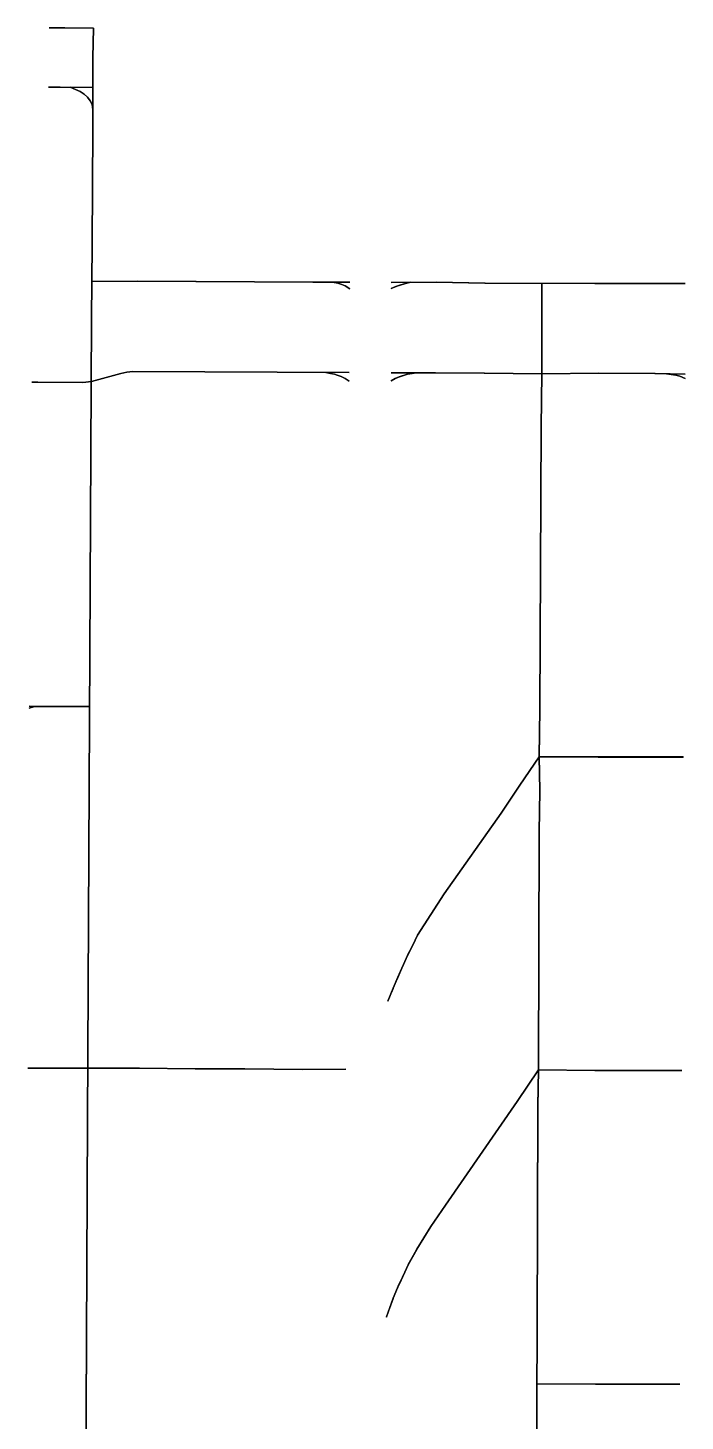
# Model space of a CAD drawing. Extents: x -291248544 to -291003570, y 98625193 to 98746984.
# Drawn here: x -291175759 to -291153281, y 98691525 to 98739133 of the extents above; entities that cross this region are included whole.
import ezdxf

# ---------------------------------------------------------------- set-up
doc = ezdxf.new("R2010")
doc.units = 0

msp = doc.modelspace()

# ---------------------------------------------------------------- linework, layer by layer
at = {"layer": 'mg_to_dxf', "color": 2}
for points in [[(-291175025.44, 98739131.93), (-291175026.44, 98739132.93), (-291175026.44, 98739130.93), (-291175025.44, 98739131.93)], [(-291174500.01, 98739131.93), (-291174499.01, 98739132.93), (-291175026.44, 98739132.93), (-291175025.44, 98739131.93)], [(-291175025.44, 98739131.93), (-291175026.44, 98739130.93), (-291174499.02, 98739130.93), (-291174500.01, 98739131.93)], [(-291174499.01, 98739131.92), (-291174500.01, 98739132.93), (-291174500.02, 98739130.93), (-291174499.01, 98739131.92)], [(-291174499.01, 98739131.92), (-291174500.02, 98739130.93), (-291173515.63, 98739119.49), (-291173516.03, 98739120.49)], [(-291173516.03, 98739120.49), (-291173513.59, 98739121.46), (-291174500.01, 98739132.93), (-291174499.01, 98739131.92)], [(-291174500.01, 98739131.93), (-291174499.02, 98739130.93), (-291174499.01, 98739132.93), (-291174500.01, 98739131.93)], [(-291173515.34, 98739119.77), (-291173516.33, 98739120.21), (-291173539.22, 98738112.91), (-291173538.2, 98738113.9)], [(-291173538.2, 98738113.9), (-291173537.22, 98738112.89), (-291173514.28, 98739122.18), (-291173515.34, 98739119.77)], [(-291173515.34, 98739119.77), (-291173514.28, 98739122.18), (-291173516.33, 98739120.21), (-291173515.34, 98739119.77)], [(-291173516.03, 98739120.49), (-291173515.63, 98739119.49), (-291173513.59, 98739121.46), (-291173516.03, 98739120.49)], [(-291173538.2, 98738113.9), (-291173539.22, 98738112.91), (-291173537.22, 98738112.89), (-291173538.2, 98738113.9)], [(-291173538.21, 98738112.9), (-291173539.21, 98738113.91), (-291173539.21, 98735709.65), (-291173538.21, 98735710.64)], [(-291173538.21, 98738112.9), (-291173537.21, 98738113.89), (-291173539.21, 98738113.91), (-291173538.21, 98738112.9)], [(-291173538.21, 98735710.64), (-291173537.21, 98735709.64), (-291173537.21, 98738113.89), (-291173538.21, 98738112.9)], [(-291175048.33, 98737106.32), (-291175049.33, 98737107.32), (-291175049.33, 98737105.32), (-291175048.33, 98737106.32)], [(-291174660.23, 98737106.32), (-291174659.22, 98737107.32), (-291175049.33, 98737107.32), (-291175048.33, 98737106.32)], [(-291175048.33, 98737106.32), (-291175049.33, 98737105.32), (-291174659.23, 98737105.32), (-291174660.23, 98737106.32)], [(-291174659.23, 98737106.32), (-291174660.22, 98737107.33), (-291174660.23, 98737105.33), (-291174659.23, 98737106.32)], [(-291174660.23, 98737106.32), (-291174659.23, 98737105.32), (-291174659.22, 98737107.32), (-291174660.23, 98737106.32)], [(-291174659.23, 98737106.32), (-291174660.23, 98737105.33), (-291173537.72, 98737093.87), (-291173538.71, 98737094.88)], [(-291173538.71, 98737094.88), (-291173537.7, 98737095.87), (-291174660.22, 98737107.33), (-291174659.23, 98737106.32)], [(-291174315.95, 98737106.12), (-291174316.46, 98737107.44), (-291174317.27, 98737105.61), (-291174315.95, 98737106.12)], [(-291174315.95, 98737106.12), (-291174317.27, 98737105.61), (-291174133.24, 98737025.1), (-291174133.76, 98737026.42)], [(-291174133.76, 98737026.42), (-291174132.45, 98737026.93), (-291174316.46, 98737107.44), (-291174315.95, 98737106.12)], [(-291174132.84, 98737026.02), (-291174133.36, 98737027.33), (-291174134.16, 98737025.49), (-291174132.84, 98737026.02)], [(-291174132.84, 98737026.02), (-291174134.16, 98737025.49), (-291173973.1, 98736956.47), (-291173973.55, 98736957.75)], [(-291174133.76, 98737026.42), (-291174133.24, 98737025.1), (-291174132.45, 98737026.93), (-291174133.76, 98737026.42)], [(-291173973.55, 98736957.75), (-291173972.14, 98736958.24), (-291174133.36, 98737027.33), (-291174132.84, 98737026.02)], [(-291173538.71, 98737094.88), (-291173537.72, 98737093.87), (-291173537.7, 98737095.87), (-291173538.71, 98737094.88)], [(-291173972.67, 98736957.27), (-291173973.02, 98736958.71), (-291173973.98, 98736956.95), (-291173972.67, 98736957.27)], [(-291173972.67, 98736957.27), (-291173973.98, 98736956.95), (-291173835.95, 98736864.93), (-291173836.17, 98736866.28)], [(-291173973.55, 98736957.75), (-291173973.1, 98736956.47), (-291173972.14, 98736958.24), (-291173973.55, 98736957.75)], [(-291173836.17, 98736866.28), (-291173834.72, 98736866.51), (-291173973.02, 98736958.71), (-291173972.67, 98736957.27)], [(-291173835.38, 98736865.66), (-291173835.51, 98736867.12), (-291173836.74, 98736865.54), (-291173835.38, 98736865.66)], [(-291173835.38, 98736865.66), (-291173836.74, 98736865.54), (-291173721.69, 98736761.99), (-291173721.69, 98736763.34)], [(-291173836.17, 98736866.28), (-291173835.95, 98736864.93), (-291173834.72, 98736866.51), (-291173836.17, 98736866.28)], [(-291173721.69, 98736763.34), (-291173720.19, 98736763.34), (-291173835.51, 98736867.12), (-291173835.38, 98736865.66)], [(-291173721.02, 98736762.59), (-291173720.86, 98736764.08), (-291173722.36, 98736762.73), (-291173721.02, 98736762.59)], [(-291173721.02, 98736762.59), (-291173722.36, 98736762.73), (-291173630.31, 98736636.17), (-291173630.06, 98736637.52)], [(-291173721.69, 98736763.34), (-291173721.69, 98736761.99), (-291173720.19, 98736763.34), (-291173721.69, 98736763.34)], [(-291173630.06, 98736637.52), (-291173628.62, 98736637.25), (-291173720.86, 98736764.08), (-291173721.02, 98736762.59)], [(-291173629.52, 98736636.68), (-291173629.15, 98736638.09), (-291173630.85, 98736637.02), (-291173629.52, 98736636.68)], [(-291173629.52, 98736636.68), (-291173630.85, 98736637.02), (-291173561.82, 98736510.47), (-291173561.34, 98736511.68)], [(-291173630.06, 98736637.52), (-291173630.31, 98736636.17), (-291173628.62, 98736637.25), (-291173630.06, 98736637.52)], [(-291173561.34, 98736511.68), (-291173559.89, 98736511.1), (-291173629.15, 98736638.09), (-291173629.52, 98736636.68)], [(-291173561.03, 98736510.73), (-291173560.2, 98736512.05), (-291173562.13, 98736511.42), (-291173561.03, 98736510.73)], [(-291173561.03, 98736510.73), (-291173562.13, 98736511.42), (-291173539.13, 98736338.94), (-291173538.27, 98736340.06)], [(-291173561.34, 98736511.68), (-291173561.82, 98736510.47), (-291173559.89, 98736511.1), (-291173561.34, 98736511.68)], [(-291173538.27, 98736340.06), (-291173537.15, 98736339.21), (-291173560.2, 98736512.05), (-291173561.03, 98736510.73)], [(-291173538.27, 98736340.06), (-291173539.13, 98736338.94), (-291173537.15, 98736339.21), (-291173538.27, 98736340.06)], [(-291173538.21, 98735709.64), (-291173539.21, 98735710.65), (-291173562.1, 98731727.11), (-291173561.09, 98731728.1)], [(-291173561.09, 98731728.1), (-291173560.1, 98731727.09), (-291173537.21, 98735710.64), (-291173538.21, 98735709.64)], [(-291173538.21, 98735709.64), (-291173537.21, 98735710.64), (-291173539.21, 98735710.65), (-291173538.21, 98735709.64)], [(-291173538.21, 98735710.64), (-291173539.21, 98735709.65), (-291173537.21, 98735709.64), (-291173538.21, 98735710.64)], [(-291173561.1, 98731727.1), (-291173562.09, 98731728.11), (-291173584.99, 98729197.96), (-291173583.98, 98729198.96)], [(-291173583.98, 98729198.96), (-291173582.99, 98729197.95), (-291173560.09, 98731728.09), (-291173561.1, 98731727.1)], [(-291173561.09, 98731728.1), (-291173562.1, 98731727.11), (-291173560.1, 98731727.09), (-291173561.09, 98731728.1)], [(-291173561.1, 98731727.1), (-291173560.09, 98731728.09), (-291173562.09, 98731728.11), (-291173561.1, 98731727.1)], [(-291172005.2, 98730480.19), (-291172004.21, 98730481.2), (-291173561.6, 98730469.75), (-291173560.6, 98730468.75)], [(-291173560.6, 98730468.75), (-291173561.6, 98730469.75), (-291173561.59, 98730467.75), (-291173560.6, 98730468.75)], [(-291173560.6, 98730468.75), (-291173561.59, 98730467.75), (-291172004.19, 98730479.2), (-291172005.2, 98730480.19)], [(-291172004.2, 98730480.19), (-291172005.19, 98730481.2), (-291172005.21, 98730479.2), (-291172004.2, 98730480.19)], [(-291172004.2, 98730480.19), (-291172005.21, 98730479.2), (-291166007.5, 98730444.86), (-291166008.5, 98730445.86)], [(-291172005.2, 98730480.19), (-291172004.19, 98730479.2), (-291172004.21, 98730481.2), (-291172005.2, 98730480.19)], [(-291166008.5, 98730445.86), (-291166007.49, 98730446.86), (-291172005.19, 98730481.2), (-291172004.2, 98730480.19)], [(-291166008.5, 98730445.86), (-291166007.5, 98730444.86), (-291166007.49, 98730446.86), (-291166008.5, 98730445.86)], [(-291166007.5, 98730445.86), (-291166008.49, 98730446.86), (-291166008.5, 98730444.86), (-291166007.5, 98730445.86)], [(-291166007.5, 98730445.86), (-291166008.5, 98730444.86), (-291164748.65, 98730444.86), (-291164749.65, 98730445.86)], [(-291164749.65, 98730445.86), (-291164748.65, 98730446.86), (-291166008.49, 98730446.86), (-291166007.5, 98730445.86)], [(-291165343.75, 98730445.77), (-291165344.55, 98730446.94), (-291165344.91, 98730444.97), (-291165343.75, 98730445.77)], [(-291165343.75, 98730445.77), (-291165344.91, 98730444.97), (-291165160.89, 98730410.47), (-291165161.63, 98730411.62)], [(-291165161.63, 98730411.62), (-291165160.39, 98730412.41), (-291165344.55, 98730446.94), (-291165343.75, 98730445.77)], [(-291165160.66, 98730411.37), (-291165161.36, 98730412.66), (-291165161.86, 98730410.72), (-291165160.66, 98730411.37)], [(-291165160.66, 98730411.37), (-291165161.86, 98730410.72), (-291165023.67, 98730364.66), (-291165024.28, 98730365.91)], [(-291165161.63, 98730411.62), (-291165160.89, 98730410.47), (-291165160.39, 98730412.41), (-291165161.63, 98730411.62)], [(-291165024.28, 98730365.91), (-291165022.99, 98730366.53), (-291165161.36, 98730412.66), (-291165160.66, 98730411.37)], [(-291165023.34, 98730365.57), (-291165023.92, 98730366.88), (-291165024.61, 98730365), (-291165023.34, 98730365.57)], [(-291165023.34, 98730365.57), (-291165024.61, 98730365), (-291164909.36, 98730318.9), (-291164909.83, 98730320.16)], [(-291165024.28, 98730365.91), (-291165023.67, 98730364.66), (-291165022.99, 98730366.53), (-291165024.28, 98730365.91)], [(-291164909.83, 98730320.16), (-291164908.44, 98730320.68), (-291165023.92, 98730366.88), (-291165023.34, 98730365.57)], [(-291164749.65, 98730445.86), (-291164748.65, 98730444.86), (-291164748.65, 98730446.86), (-291164749.65, 98730445.86)], [(-291161797.07, 98730445.86), (-291161796.06, 98730446.87), (-291163330.59, 98730435.41), (-291163329.58, 98730434.42)], [(-291163329.58, 98730434.42), (-291163330.59, 98730435.41), (-291163330.57, 98730433.41), (-291163329.58, 98730434.42)], [(-291163329.58, 98730434.42), (-291163330.57, 98730433.41), (-291161796.08, 98730444.87), (-291161797.07, 98730445.86)], [(-291163033.01, 98730342.71), (-291163032.36, 98730343.97), (-291163170.69, 98730297.87), (-291163169.39, 98730297.25)], [(-291163169.39, 98730297.25), (-291163169.98, 98730295.99), (-291163031.75, 98730342.07), (-291163033.01, 98730342.71)], [(-291162849.9, 98730399.94), (-291162849.22, 98730401.2), (-291163033.32, 98730343.67), (-291163032.05, 98730343.01)], [(-291163032.05, 98730343.01), (-291163033.32, 98730343.67), (-291163032.7, 98730341.76), (-291163032.05, 98730343.01)], [(-291163033.01, 98730342.71), (-291163031.75, 98730342.07), (-291163032.36, 98730343.97), (-291163033.01, 98730342.71)], [(-291163032.05, 98730343.01), (-291163032.7, 98730341.76), (-291162848.68, 98730399.27), (-291162849.9, 98730399.94)], [(-291162666.81, 98730445.74), (-291162666.08, 98730446.95), (-291162850.18, 98730400.93), (-291162848.94, 98730400.21)], [(-291162848.94, 98730400.21), (-291162850.18, 98730400.93), (-291162849.64, 98730399), (-291162848.94, 98730400.21)], [(-291162849.9, 98730399.94), (-291162848.68, 98730399.27), (-291162849.22, 98730401.2), (-291162849.9, 98730399.94)], [(-291162848.94, 98730400.21), (-291162849.64, 98730399), (-291162665.59, 98730445.01), (-291162666.81, 98730445.74)], [(-291162666.81, 98730445.74), (-291162665.59, 98730445.01), (-291162666.08, 98730446.95), (-291162666.81, 98730445.74)], [(-291161796.07, 98730445.85), (-291161797.06, 98730446.87), (-291161797.08, 98730444.87), (-291161796.07, 98730445.85)], [(-291161796.07, 98730445.85), (-291161797.08, 98730444.87), (-291160125.24, 98730410.52), (-291160126.23, 98730411.54)], [(-291161797.07, 98730445.86), (-291161796.08, 98730444.87), (-291161796.06, 98730446.87), (-291161797.07, 98730445.86)], [(-291160126.23, 98730411.54), (-291160125.22, 98730412.52), (-291161797.06, 98730446.87), (-291161796.07, 98730445.85)], [(-291160125.23, 98730411.53), (-291160126.22, 98730412.53), (-291160126.24, 98730410.53), (-291160125.23, 98730411.53)], [(-291160125.23, 98730411.53), (-291160126.24, 98730410.53), (-291156371.57, 98730399.08), (-291156372.57, 98730400.09)], [(-291160126.23, 98730411.54), (-291160125.24, 98730410.52), (-291160125.22, 98730412.52), (-291160126.23, 98730411.54)], [(-291156372.57, 98730400.09), (-291156371.57, 98730401.08), (-291160126.22, 98730412.53), (-291160125.23, 98730411.53)], [(-291158180.24, 98730411.03), (-291158181.24, 98730412.03), (-291158181.24, 98728923.3), (-291158180.24, 98728924.3)], [(-291158180.24, 98730411.03), (-291158179.24, 98730412.03), (-291158181.24, 98730412.03), (-291158180.24, 98730411.03)], [(-291158180.24, 98728924.3), (-291158179.24, 98728923.3), (-291158179.24, 98730412.03), (-291158180.24, 98730411.03)], [(-291156371.57, 98730400.09), (-291156372.57, 98730401.09), (-291156372.57, 98730399.09), (-291156371.57, 98730400.09)], [(-291154678.84, 98730400.09), (-291154677.84, 98730401.09), (-291156372.57, 98730401.09), (-291156371.57, 98730400.09)], [(-291156372.57, 98730400.09), (-291156371.57, 98730399.08), (-291156371.57, 98730401.08), (-291156372.57, 98730400.09)], [(-291156371.57, 98730400.09), (-291156372.57, 98730399.09), (-291154677.84, 98730399.09), (-291154678.84, 98730400.09)], [(-291154678.84, 98730400.09), (-291154677.84, 98730399.09), (-291154677.84, 98730401.09), (-291154678.84, 98730400.09)], [(-291154677.84, 98730400.09), (-291154678.84, 98730401.09), (-291154678.84, 98730399.09), (-291154677.84, 98730400.09)], [(-291153282.67, 98730400.09), (-291153281.67, 98730401.09), (-291154678.84, 98730401.09), (-291154677.84, 98730400.09)], [(-291154677.84, 98730400.09), (-291154678.84, 98730399.09), (-291153281.67, 98730399.09), (-291153282.67, 98730400.09)], [(-291153282.67, 98730400.09), (-291153281.67, 98730399.09), (-291153281.67, 98730401.09), (-291153282.67, 98730400.09)], [(-291164908.94, 98730319.71), (-291164909.33, 98730321.14), (-291164910.25, 98730319.36), (-291164908.94, 98730319.71)], [(-291164908.94, 98730319.71), (-291164910.25, 98730319.36), (-291164749.27, 98730215.87), (-291164749.57, 98730217.25)], [(-291164909.83, 98730320.16), (-291164909.36, 98730318.9), (-291164908.44, 98730320.68), (-291164909.83, 98730320.16)], [(-291164749.57, 98730217.25), (-291164748.18, 98730217.55), (-291164909.33, 98730321.14), (-291164908.94, 98730319.71)], [(-291164749.57, 98730217.25), (-291164749.27, 98730215.87), (-291164748.18, 98730217.55), (-291164749.57, 98730217.25)], [(-291163170.32, 98730296.89), (-291163169.76, 98730298.22), (-291163330.93, 98730229.15), (-291163329.62, 98730228.62)], [(-291163329.62, 98730228.62), (-291163330.93, 98730229.15), (-291163330.14, 98730227.31), (-291163329.62, 98730228.62)], [(-291163329.62, 98730228.62), (-291163330.14, 98730227.31), (-291163169.05, 98730296.35), (-291163170.32, 98730296.89)], [(-291163169.39, 98730297.25), (-291163170.69, 98730297.87), (-291163169.98, 98730295.99), (-291163169.39, 98730297.25)], [(-291163170.32, 98730296.89), (-291163169.05, 98730296.35), (-291163169.76, 98730298.22), (-291163170.32, 98730296.89)], [(-291173583.99, 98729197.96), (-291173584.98, 98729198.96), (-291173722.32, 98701800.81), (-291173721.31, 98701801.8)], [(-291173721.31, 98701801.8), (-291173720.32, 98701800.8), (-291173582.98, 98729198.95), (-291173583.99, 98729197.96)], [(-291173583.98, 98729198.96), (-291173584.99, 98729197.96), (-291173582.99, 98729197.95), (-291173583.98, 98729198.96)], [(-291173583.99, 98729197.96), (-291173582.98, 98729198.95), (-291173584.98, 98729198.96), (-291173583.99, 98729197.96)], [(-291158180.24, 98728923.3), (-291158181.24, 98728924.3), (-291158181.24, 98727309.69), (-291158180.24, 98727310.68)], [(-291158180.24, 98728923.3), (-291158179.24, 98728924.3), (-291158181.24, 98728924.3), (-291158180.24, 98728923.3)], [(-291158180.24, 98728924.3), (-291158181.24, 98728923.3), (-291158179.24, 98728923.3), (-291158180.24, 98728924.3)], [(-291158180.24, 98727310.68), (-291158179.24, 98727309.67), (-291158179.24, 98728924.3), (-291158180.24, 98728923.3)], [(-291175620.53, 98727024.08), (-291175621.53, 98727025.08), (-291175621.53, 98727023.08), (-291175620.53, 98727024.08)], [(-291175415.54, 98727024.08), (-291175414.54, 98727025.08), (-291175621.53, 98727025.08), (-291175620.53, 98727024.08)], [(-291175620.53, 98727024.08), (-291175621.53, 98727023.08), (-291175414.54, 98727023.08), (-291175415.54, 98727024.08)], [(-291175414.54, 98727024.07), (-291175415.54, 98727025.08), (-291175415.54, 98727023.08), (-291175414.54, 98727024.07)], [(-291173882.03, 98727012.64), (-291173881.08, 98727013.63), (-291175415.54, 98727025.08), (-291175414.54, 98727024.07)], [(-291175415.54, 98727024.08), (-291175414.54, 98727023.08), (-291175414.54, 98727025.08), (-291175415.54, 98727024.08)], [(-291175414.54, 98727024.07), (-291175415.54, 98727023.08), (-291173880.98, 98727011.63), (-291173882.03, 98727012.64)], [(-291173584.48, 98727046.91), (-291173583.68, 98727048.01), (-291173882.08, 98727013.58), (-291173881.03, 98727012.69)], [(-291173881.03, 98727012.69), (-291173882.08, 98727013.58), (-291173881.97, 98727011.58), (-291173881.03, 98727012.69)], [(-291173882.03, 98727012.64), (-291173880.98, 98727011.63), (-291173881.08, 98727013.63), (-291173882.03, 98727012.64)], [(-291173881.03, 98727012.69), (-291173881.97, 98727011.58), (-291173583.3, 98727046.04), (-291173584.48, 98727046.91)], [(-291172577.39, 98727321.49), (-291172576.66, 98727322.73), (-291173584.66, 98727047.82), (-291173583.5, 98727047.1)], [(-291173583.5, 98727047.1), (-291173584.66, 98727047.82), (-291173584.28, 98727045.85), (-291173583.5, 98727047.1)], [(-291173584.48, 98727046.91), (-291173583.3, 98727046.04), (-291173583.68, 98727048.01), (-291173584.48, 98727046.91)], [(-291173583.5, 98727047.1), (-291173584.28, 98727045.85), (-291172576.18, 98727320.79), (-291172577.39, 98727321.49)], [(-291172371.4, 98727367.29), (-291172370.59, 98727368.5), (-291172577.63, 98727322.49), (-291172576.42, 98727321.73)], [(-291172576.42, 98727321.73), (-291172577.63, 98727322.49), (-291172577.15, 98727320.55), (-291172576.42, 98727321.73)], [(-291172577.39, 98727321.49), (-291172576.18, 98727320.79), (-291172576.66, 98727322.73), (-291172577.39, 98727321.49)], [(-291172576.42, 98727321.73), (-291172577.15, 98727320.55), (-291172370.26, 98727366.52), (-291172371.4, 98727367.29)], [(-291172165.41, 98727390.23), (-291172164.47, 98727391.34), (-291172371.57, 98727368.33), (-291172370.41, 98727367.46)], [(-291172370.41, 98727367.46), (-291172371.57, 98727368.33), (-291172371.24, 98727366.36), (-291172370.41, 98727367.46)], [(-291172371.4, 98727367.29), (-291172370.26, 98727366.52), (-291172370.59, 98727368.5), (-291172371.4, 98727367.29)], [(-291172370.41, 98727367.46), (-291172371.24, 98727366.36), (-291172164.37, 98727389.34), (-291172165.41, 98727390.23)], [(-291172164.42, 98727390.29), (-291172165.47, 98727391.29), (-291172165.36, 98727389.29), (-291172164.42, 98727390.29)], [(-291164772.53, 98727355.96), (-291164771.53, 98727356.95), (-291172165.47, 98727391.29), (-291172164.42, 98727390.29)], [(-291172165.41, 98727390.23), (-291172164.37, 98727389.34), (-291172164.47, 98727391.34), (-291172165.41, 98727390.23)], [(-291172164.42, 98727390.29), (-291172165.36, 98727389.29), (-291164771.54, 98727354.95), (-291164772.53, 98727355.96)], [(-291165572.63, 98727355.85), (-291165573.4, 98727357.04), (-291165573.82, 98727355.08), (-291165572.63, 98727355.85)], [(-291165572.63, 98727355.85), (-291165573.82, 98727355.08), (-291165412.6, 98727320.54), (-291165413.39, 98727321.73)], [(-291165413.39, 98727321.73), (-291165412.23, 98727322.5), (-291165573.4, 98727357.04), (-291165572.63, 98727355.85)], [(-291165412.41, 98727321.54), (-291165413.21, 98727322.69), (-291165413.58, 98727320.72), (-291165412.41, 98727321.54)], [(-291165412.41, 98727321.54), (-291165413.58, 98727320.72), (-291165275.34, 98727297.68), (-291165276.07, 98727298.82)], [(-291165413.39, 98727321.73), (-291165412.6, 98727320.54), (-291165412.23, 98727322.5), (-291165413.39, 98727321.73)], [(-291165276.07, 98727298.82), (-291165274.82, 98727299.62), (-291165413.21, 98727322.69), (-291165412.41, 98727321.54)], [(-291165275.1, 98727298.56), (-291165275.78, 98727299.88), (-291165276.3, 98727297.94), (-291165275.1, 98727298.56)], [(-291165275.1, 98727298.56), (-291165276.3, 98727297.94), (-291165183.89, 98727263.29), (-291165184.49, 98727264.58)], [(-291165276.07, 98727298.82), (-291165275.34, 98727297.68), (-291165274.82, 98727299.62), (-291165276.07, 98727298.82)], [(-291165184.49, 98727264.58), (-291165183.22, 98727265.17), (-291165275.78, 98727299.88), (-291165275.1, 98727298.56)], [(-291165183.55, 98727264.25), (-291165184.16, 98727265.51), (-291165184.83, 98727263.62), (-291165183.55, 98727264.25)], [(-291165183.55, 98727264.25), (-291165184.83, 98727263.62), (-291165046.6, 98727217.54), (-291165047.17, 98727218.79)], [(-291165184.49, 98727264.58), (-291165183.89, 98727263.29), (-291165183.22, 98727265.17), (-291165184.49, 98727264.58)], [(-291165047.17, 98727218.79), (-291165045.83, 98727219.4), (-291165184.16, 98727265.51), (-291165183.55, 98727264.25)], [(-291165046.24, 98727218.4), (-291165046.76, 98727219.78), (-291165047.52, 98727217.93), (-291165046.24, 98727218.4)], [(-291165046.24, 98727218.4), (-291165047.52, 98727217.93), (-291164909.42, 98727148.87), (-291164909.81, 98727150.19)], [(-291165047.17, 98727218.79), (-291165046.6, 98727217.54), (-291165045.83, 98727219.4), (-291165047.17, 98727218.79)], [(-291164909.81, 98727150.19), (-291164908.41, 98727150.61), (-291165046.76, 98727219.78), (-291165046.24, 98727218.4)], [(-291164908.95, 98727149.69), (-291164909.28, 98727151.11), (-291164910.28, 98727149.37), (-291164908.95, 98727149.69)], [(-291164908.95, 98727149.69), (-291164910.28, 98727149.37), (-291164772.17, 98727057.3), (-291164772.45, 98727058.69)], [(-291164909.81, 98727150.19), (-291164909.42, 98727148.87), (-291164908.41, 98727150.61), (-291164909.81, 98727150.19)], [(-291164772.45, 98727058.69), (-291164771.06, 98727058.97), (-291164909.28, 98727151.11), (-291164908.95, 98727149.69)], [(-291164772.53, 98727355.96), (-291164771.54, 98727354.95), (-291164771.53, 98727356.95), (-291164772.53, 98727355.96)], [(-291164772.45, 98727058.69), (-291164772.17, 98727057.3), (-291164771.06, 98727058.97), (-291164772.45, 98727058.69)], [(-291163193.18, 98727149.71), (-291163192.76, 98727151.11), (-291163331.01, 98727070.47), (-291163329.65, 98727070.11)], [(-291163329.65, 98727070.11), (-291163331.01, 98727070.47), (-291163330.01, 98727068.74), (-291163329.65, 98727070.11)], [(-291163329.58, 98727344.51), (-291163330.58, 98727345.51), (-291163330.58, 98727343.51), (-291163329.58, 98727344.51)], [(-291161819.96, 98727344.51), (-291161818.95, 98727345.51), (-291163330.58, 98727345.51), (-291163329.58, 98727344.51)], [(-291163329.58, 98727344.51), (-291163330.58, 98727343.51), (-291161818.96, 98727343.51), (-291161819.96, 98727344.51)], [(-291163329.65, 98727070.11), (-291163330.01, 98727068.74), (-291163191.87, 98727149.32), (-291163193.18, 98727149.71)], [(-291163055.88, 98727206.99), (-291163055.31, 98727208.31), (-291163193.66, 98727150.67), (-291163192.29, 98727150.16)], [(-291163192.29, 98727150.16), (-291163193.66, 98727150.67), (-291163192.77, 98727148.87), (-291163192.29, 98727150.16)], [(-291163193.18, 98727149.71), (-291163191.87, 98727149.32), (-291163192.76, 98727151.11), (-291163193.18, 98727149.71)], [(-291163192.29, 98727150.16), (-291163192.77, 98727148.87), (-291163054.61, 98727206.44), (-291163055.88, 98727206.99)], [(-291162781.24, 98727298.58), (-291162780.52, 98727299.87), (-291163056.25, 98727207.96), (-291163054.95, 98727207.34)], [(-291163054.95, 98727207.34), (-291163056.25, 98727207.96), (-291163055.54, 98727206.09), (-291163054.95, 98727207.34)], [(-291163055.88, 98727206.99), (-291163054.61, 98727206.44), (-291163055.31, 98727208.31), (-291163055.88, 98727206.99)], [(-291163054.95, 98727207.34), (-291163055.54, 98727206.09), (-291162780.05, 98727297.92), (-291162781.24, 98727298.58)], [(-291162621.04, 98727321.55), (-291162620.2, 98727322.68), (-291162781.49, 98727299.64), (-291162780.26, 98727298.81)], [(-291162780.26, 98727298.81), (-291162781.49, 98727299.64), (-291162781.03, 98727297.69), (-291162780.26, 98727298.81)], [(-291162781.24, 98727298.57), (-291162780.52, 98727299.88), (-291162781.47, 98727299.55), (-291162780.29, 98727298.9)], [(-291162780.29, 98727298.9), (-291162781.47, 98727299.55), (-291162781.01, 98727297.6), (-291162780.29, 98727298.9)], [(-291162780.81, 98727298.72), (-291162780.49, 98727297.77), (-291162780.52, 98727299.88), (-291162781.24, 98727298.57)], [(-291162781.24, 98727298.58), (-291162780.05, 98727297.92), (-291162780.52, 98727299.87), (-291162781.24, 98727298.58)], [(-291162780.26, 98727298.81), (-291162781.03, 98727297.69), (-291162619.9, 98727320.71), (-291162621.04, 98727321.55)], [(-291162780.81, 98727298.72), (-291162780.49, 98727297.77), (-291162781.01, 98727297.6), (-291162780.29, 98727298.9)], [(-291162483.71, 98727344.43), (-291162482.89, 98727345.58), (-291162621.19, 98727322.53), (-291162620.05, 98727321.71)], [(-291162620.05, 98727321.71), (-291162621.19, 98727322.53), (-291162620.88, 98727320.55), (-291162620.05, 98727321.71)], [(-291162621.04, 98727321.55), (-291162619.9, 98727320.71), (-291162620.2, 98727322.68), (-291162621.04, 98727321.55)], [(-291162620.05, 98727321.71), (-291162620.88, 98727320.55), (-291162482.56, 98727343.61), (-291162483.71, 98727344.43)], [(-291162483.71, 98727344.43), (-291162482.56, 98727343.61), (-291162482.89, 98727345.58), (-291162483.71, 98727344.43)], [(-291161818.96, 98727344.51), (-291161819.95, 98727345.52), (-291161819.96, 98727343.52), (-291161818.96, 98727344.51)], [(-291161819.96, 98727344.51), (-291161818.96, 98727343.51), (-291161818.95, 98727345.51), (-291161819.96, 98727344.51)], [(-291161818.96, 98727344.51), (-291161819.96, 98727343.52), (-291160148.13, 98727332.07), (-291160149.12, 98727333.07)], [(-291160149.12, 98727333.07), (-291160148.11, 98727334.07), (-291161819.95, 98727345.52), (-291161818.96, 98727344.51)], [(-291160148.12, 98727333.06), (-291160149.11, 98727334.07), (-291160149.13, 98727332.07), (-291160148.12, 98727333.06)], [(-291160148.12, 98727333.06), (-291160149.13, 98727332.07), (-291158179.74, 98727309.17), (-291158180.74, 98727310.19)], [(-291160149.12, 98727333.07), (-291160148.13, 98727332.07), (-291160148.11, 98727334.07), (-291160149.12, 98727333.07)], [(-291158180.74, 98727310.19), (-291158179.74, 98727311.17), (-291160149.11, 98727334.07), (-291160148.12, 98727333.06)], [(-291158180.24, 98727309.68), (-291158181.23, 98727310.69), (-291158204.13, 98725501.52), (-291158203.12, 98725502.51)], [(-291158203.12, 98725502.51), (-291158202.13, 98725501.51), (-291158179.23, 98727310.67), (-291158180.24, 98727309.68)], [(-291158180.24, 98727310.68), (-291158181.24, 98727309.69), (-291158179.24, 98727309.67), (-291158180.24, 98727310.68)], [(-291158180.24, 98727309.68), (-291158179.23, 98727310.67), (-291158181.23, 98727310.69), (-291158180.24, 98727309.68)], [(-291156235.24, 98727333.06), (-291156234.24, 98727334.07), (-291158180.74, 98727311.17), (-291158179.74, 98727310.19)], [(-291158179.74, 98727310.19), (-291158180.74, 98727309.17), (-291156234.24, 98727332.07), (-291156235.24, 98727333.06)], [(-291158179.74, 98727310.19), (-291158180.74, 98727311.17), (-291158180.74, 98727309.17), (-291158179.74, 98727310.19)], [(-291158180.74, 98727310.19), (-291158179.74, 98727309.17), (-291158179.74, 98727311.17), (-291158180.74, 98727310.19)], [(-291156234.24, 98727333.07), (-291156235.24, 98727334.07), (-291156235.24, 98727332.07), (-291156234.24, 98727333.07)], [(-291154312.63, 98727321.63), (-291154311.62, 98727322.62), (-291156235.24, 98727334.07), (-291156234.24, 98727333.07)], [(-291156235.24, 98727333.06), (-291156234.24, 98727332.07), (-291156234.24, 98727334.07), (-291156235.24, 98727333.06)], [(-291156234.24, 98727333.07), (-291156235.24, 98727332.07), (-291154311.65, 98727320.62), (-291154312.63, 98727321.63)], [(-291154311.63, 98727321.61), (-291154312.62, 98727322.64), (-291154312.65, 98727320.64), (-291154311.63, 98727321.61)], [(-291154311.63, 98727321.61), (-291154312.65, 98727320.64), (-291153281.69, 98727297.73), (-291153282.67, 98727298.75)], [(-291154312.63, 98727321.63), (-291154311.65, 98727320.62), (-291154311.62, 98727322.62), (-291154312.63, 98727321.63)], [(-291153282.67, 98727298.75), (-291153281.64, 98727299.73), (-291154312.62, 98727322.64), (-291154311.63, 98727321.61)], [(-291153922.54, 98727310.11), (-291153923.39, 98727311.24), (-291153923.67, 98727309.26), (-291153922.54, 98727310.11)], [(-291153922.54, 98727310.11), (-291153923.67, 98727309.26), (-291153762.46, 98727286.23), (-291153763.31, 98727287.36)], [(-291153763.31, 98727287.36), (-291153762.18, 98727288.21), (-291153923.39, 98727311.24), (-291153922.54, 98727310.11)], [(-291153762.32, 98727287.22), (-291153763.17, 98727288.35), (-291153763.45, 98727286.37), (-291153762.32, 98727287.22)], [(-291153762.32, 98727287.22), (-291153763.45, 98727286.37), (-291153602.3, 98727263.35), (-291153603.1, 98727264.48)], [(-291153763.31, 98727287.36), (-291153762.46, 98727286.23), (-291153762.18, 98727288.21), (-291153763.31, 98727287.36)], [(-291153603.1, 98727264.48), (-291153601.91, 98727265.32), (-291153763.17, 98727288.35), (-291153762.32, 98727287.22)], [(-291153602.11, 98727264.28), (-291153602.89, 98727265.51), (-291153603.28, 98727263.54), (-291153602.11, 98727264.28)], [(-291153602.11, 98727264.28), (-291153603.28, 98727263.54), (-291153465.11, 98727229), (-291153465.76, 98727230.19)], [(-291153603.1, 98727264.48), (-291153602.3, 98727263.35), (-291153601.91, 98727265.32), (-291153603.1, 98727264.48)], [(-291153465.76, 98727230.19), (-291153464.46, 98727230.9), (-291153602.89, 98727265.51), (-291153602.11, 98727264.28)], [(-291153464.81, 98727229.87), (-291153465.41, 98727231.22), (-291153466.05, 98727229.32), (-291153464.81, 98727229.87)], [(-291153464.81, 98727229.87), (-291153466.05, 98727229.32), (-291153282.11, 98727148.85), (-291153282.62, 98727150.16)], [(-291153465.76, 98727230.19), (-291153465.11, 98727229), (-291153464.46, 98727230.9), (-291153465.76, 98727230.19)], [(-291153282.62, 98727150.16), (-291153281.31, 98727150.68), (-291153465.41, 98727231.22), (-291153464.81, 98727229.87)], [(-291153282.67, 98727298.75), (-291153281.69, 98727297.73), (-291153281.64, 98727299.73), (-291153282.67, 98727298.75)], [(-291153282.62, 98727150.16), (-291153282.11, 98727148.85), (-291153281.31, 98727150.68), (-291153282.62, 98727150.16)], [(-291158203.13, 98725501.51), (-291158204.12, 98725502.52), (-291158249.9, 98715854.15), (-291158248.9, 98715855.14)], [(-291158248.9, 98715855.14), (-291158247.9, 98715854.14), (-291158202.12, 98725502.51), (-291158203.13, 98725501.51)], [(-291158203.12, 98725502.51), (-291158204.13, 98725501.52), (-291158202.13, 98725501.51), (-291158203.12, 98725502.51)], [(-291158203.13, 98725501.51), (-291158202.12, 98725502.51), (-291158204.12, 98725502.52), (-291158203.13, 98725501.51)], [(-291175529.96, 98715946.05), (-291175529.3, 98715947.3), (-291175713.36, 98715889.78), (-291175712.11, 98715889.13)], [(-291175712.11, 98715889.13), (-291175713.36, 98715889.78), (-291175712.76, 98715887.87), (-291175712.11, 98715889.13)], [(-291175712.09, 98715957.6), (-291175713, 98715958.68), (-291175713.17, 98715956.69), (-291175712.09, 98715957.6)], [(-291175712.09, 98715957.6), (-291175713.17, 98715956.69), (-291175574.8, 98715945.16), (-291175575.76, 98715946.24)], [(-291175575.76, 98715946.24), (-291175574.72, 98715947.16), (-291175713, 98715958.68), (-291175712.09, 98715957.6)], [(-291175712.11, 98715889.13), (-291175712.76, 98715887.87), (-291175528.7, 98715945.39), (-291175529.96, 98715946.05)], [(-291175574.76, 98715946.2), (-291175575.72, 98715947.2), (-291175575.8, 98715945.2), (-291175574.76, 98715946.2)], [(-291175574.76, 98715946.2), (-291175575.8, 98715945.2), (-291174911, 98715945.2), (-291174912, 98715946.2)], [(-291175575.76, 98715946.24), (-291175574.8, 98715945.16), (-291175574.72, 98715947.16), (-291175575.76, 98715946.24)], [(-291174912, 98715946.2), (-291174911, 98715947.2), (-291175575.72, 98715947.2), (-291175574.76, 98715946.2)], [(-291175529.96, 98715946.05), (-291175528.7, 98715945.39), (-291175529.3, 98715947.3), (-291175529.96, 98715946.05)], [(-291174912, 98715946.2), (-291174911, 98715945.2), (-291174911, 98715947.2), (-291174912, 98715946.2)], [(-291173630.26, 98715946.2), (-291173629.26, 98715947.2), (-291174912, 98715947.2), (-291174911, 98715946.2)], [(-291174911, 98715946.2), (-291174912, 98715947.2), (-291174912, 98715945.2), (-291174911, 98715946.2)], [(-291174911, 98715946.2), (-291174912, 98715945.2), (-291173629.26, 98715945.2), (-291173630.26, 98715946.2)], [(-291173630.26, 98715946.2), (-291173629.26, 98715945.2), (-291173629.26, 98715947.2), (-291173630.26, 98715946.2)], [(-291158248.91, 98715854.14), (-291158249.89, 98715855.15), (-291158272.8, 98714229.1), (-291158271.78, 98714230.08)], [(-291158271.78, 98714230.08), (-291158270.8, 98714229.07), (-291158247.89, 98715855.14), (-291158248.91, 98715854.14)], [(-291158248.9, 98715855.14), (-291158249.9, 98715854.15), (-291158247.9, 98715854.14), (-291158248.9, 98715855.14)], [(-291158248.91, 98715854.14), (-291158247.89, 98715855.14), (-291158249.89, 98715855.15), (-291158248.91, 98715854.14)], [(-291158272.07, 98714229.17), (-291158272.33, 98714230.56), (-291158936.66, 98713256.98), (-291158935.27, 98713257.25)], [(-291158935.27, 98713257.25), (-291158935, 98713255.86), (-291158270.68, 98714229.43), (-291158272.07, 98714229.17)], [(-291158271.78, 98714229.08), (-291158270.8, 98714230.1), (-291158272.8, 98714230.06), (-291158271.78, 98714229.08)], [(-291158271.78, 98714230.08), (-291158272.8, 98714229.1), (-291158270.8, 98714229.07), (-291158271.78, 98714230.08)], [(-291158271.78, 98714229.08), (-291158272.8, 98714230.06), (-291158249.89, 98713073.23), (-291158248.91, 98713074.23)], [(-291158272.07, 98714229.17), (-291158270.68, 98714229.43), (-291158272.33, 98714230.56), (-291158272.07, 98714229.17)], [(-291158271.29, 98714229.58), (-291158272.28, 98714230.59), (-291158272.3, 98714228.59), (-291158271.29, 98714229.58)], [(-291158271.29, 98714229.58), (-291158272.3, 98714228.59), (-291156257.13, 98714217.14), (-291156258.13, 98714218.14)], [(-291156258.13, 98714218.14), (-291156257.13, 98714219.14), (-291158272.28, 98714230.59), (-291158271.29, 98714229.58)], [(-291158248.91, 98713074.23), (-291158247.89, 98713073.23), (-291158270.8, 98714230.1), (-291158271.78, 98714229.08)], [(-291156258.13, 98714218.14), (-291156257.13, 98714217.14), (-291156257.13, 98714219.14), (-291156258.13, 98714218.14)], [(-291154312.63, 98714218.14), (-291154311.63, 98714219.14), (-291156258.13, 98714219.14), (-291156257.13, 98714218.14)], [(-291156257.13, 98714218.14), (-291156258.13, 98714219.14), (-291156258.13, 98714217.14), (-291156257.13, 98714218.14)], [(-291156257.13, 98714218.14), (-291156258.13, 98714217.14), (-291154311.63, 98714217.14), (-291154312.63, 98714218.14)], [(-291154312.63, 98714218.14), (-291154311.63, 98714217.14), (-291154311.63, 98714219.14), (-291154312.63, 98714218.14)], [(-291153351.33, 98714218.14), (-291153350.33, 98714219.14), (-291154312.63, 98714219.14), (-291154311.63, 98714218.14)], [(-291154311.63, 98714218.14), (-291154312.63, 98714219.14), (-291154312.63, 98714217.14), (-291154311.63, 98714218.14)], [(-291154311.63, 98714218.14), (-291154312.63, 98714217.14), (-291153350.33, 98714217.14), (-291153351.33, 98714218.14)], [(-291153351.33, 98714218.14), (-291153350.33, 98714217.14), (-291153350.33, 98714219.14), (-291153351.33, 98714218.14)], [(-291158935.82, 98713256.42), (-291158936.1, 98713257.81), (-291159577.52, 98712295.68), (-291159576.14, 98712295.95)], [(-291159576.14, 98712295.95), (-291159575.87, 98712294.55), (-291158934.44, 98713256.69), (-291158935.82, 98713256.42)], [(-291158935.27, 98713257.25), (-291158936.66, 98713256.98), (-291158935, 98713255.86), (-291158935.27, 98713257.25)], [(-291158935.82, 98713256.42), (-291158934.44, 98713256.69), (-291158936.1, 98713257.81), (-291158935.82, 98713256.42)], [(-291158248.91, 98713073.23), (-291158249.89, 98713074.23), (-291158272.8, 98711654.17), (-291158271.78, 98711655.16)], [(-291158271.78, 98711655.16), (-291158270.8, 98711654.15), (-291158247.89, 98713074.23), (-291158248.91, 98713073.23)], [(-291158248.91, 98713073.23), (-291158247.89, 98713074.23), (-291158249.89, 98713074.23), (-291158248.91, 98713073.23)], [(-291158248.91, 98713074.23), (-291158249.89, 98713073.23), (-291158247.89, 98713073.23), (-291158248.91, 98713074.23)], [(-291159576.7, 98712295.12), (-291159576.95, 98712296.51), (-291161523.03, 98709537.66), (-291161521.62, 98709537.91)], [(-291161521.62, 98709537.91), (-291161521.37, 98709536.54), (-291159575.3, 98712295.38), (-291159576.7, 98712295.12)], [(-291159576.14, 98712295.95), (-291159577.52, 98712295.68), (-291159575.87, 98712294.55), (-291159576.14, 98712295.95)], [(-291159576.7, 98712295.12), (-291159575.3, 98712295.38), (-291159576.95, 98712296.51), (-291159576.7, 98712295.12)], [(-291158271.79, 98711654.16), (-291158272.79, 98711655.17), (-291158295.68, 98703528.87), (-291158294.68, 98703529.86)], [(-291158294.68, 98703529.86), (-291158293.68, 98703528.85), (-291158270.79, 98711655.15), (-291158271.79, 98711654.16)], [(-291158271.78, 98711655.16), (-291158272.8, 98711654.17), (-291158270.8, 98711654.15), (-291158271.78, 98711655.16)], [(-291158271.79, 98711654.16), (-291158270.79, 98711655.15), (-291158272.79, 98711655.17), (-291158271.79, 98711654.16)], [(-291161522.18, 98709537.09), (-291161522.47, 98709538.49), (-291162438.59, 98708129.95), (-291162437.17, 98708130.3)], [(-291162437.17, 98708130.3), (-291162436.84, 98708128.98), (-291161520.81, 98709537.36), (-291161522.18, 98709537.09)], [(-291161521.62, 98709537.91), (-291161523.03, 98709537.66), (-291161521.37, 98709536.54), (-291161521.62, 98709537.91)], [(-291161522.18, 98709537.09), (-291161520.81, 98709537.36), (-291161522.47, 98709538.49), (-291161522.18, 98709537.09)], [(-291162437.65, 98708129.43), (-291162438.1, 98708130.82), (-291162598.77, 98707786.55), (-291162597.44, 98707787.01)], [(-291162597.44, 98707787.01), (-291162596.97, 98707785.67), (-291162436.35, 98708129.85), (-291162437.65, 98708129.43)], [(-291162437.17, 98708130.3), (-291162438.59, 98708129.95), (-291162436.84, 98708128.98), (-291162437.17, 98708130.3)], [(-291162437.65, 98708129.43), (-291162436.35, 98708129.85), (-291162438.1, 98708130.82), (-291162437.65, 98708129.43)], [(-291162597.89, 98707786.12), (-291162598.32, 98707787.45), (-291162781.89, 98707431.78), (-291162780.53, 98707432.24)], [(-291162780.53, 98707432.24), (-291162780.09, 98707430.92), (-291162596.53, 98707786.56), (-291162597.89, 98707786.12)], [(-291162597.44, 98707787.01), (-291162598.77, 98707786.55), (-291162596.97, 98707785.67), (-291162597.44, 98707787.01)], [(-291162597.89, 98707786.12), (-291162596.53, 98707786.56), (-291162598.32, 98707787.45), (-291162597.89, 98707786.12)], [(-291162780.96, 98707431.33), (-291162781.46, 98707432.68), (-291163102.32, 98706699.31), (-291163101, 98706699.83)], [(-291163101, 98706699.83), (-291163100.48, 98706698.52), (-291162779.66, 98707431.82), (-291162780.96, 98707431.33)], [(-291162780.53, 98707432.24), (-291162781.89, 98707431.78), (-291162780.09, 98707430.92), (-291162780.53, 98707432.24)], [(-291162780.96, 98707431.33), (-291162779.66, 98707431.82), (-291162781.46, 98707432.68), (-291162780.96, 98707431.33)], [(-291163101.39, 98706698.91), (-291163101.92, 98706700.23), (-291163262.53, 98706321.64), (-291163261.22, 98706322.18)], [(-291163261.22, 98706322.18), (-291163260.69, 98706320.87), (-291163100.08, 98706699.44), (-291163101.39, 98706698.91)], [(-291163101, 98706699.83), (-291163102.32, 98706699.31), (-291163100.48, 98706698.52), (-291163101, 98706699.83)], [(-291163101.39, 98706698.91), (-291163100.08, 98706699.44), (-291163101.92, 98706700.23), (-291163101.39, 98706698.91)], [(-291163261.6, 98706321.25), (-291163262.15, 98706322.56), (-291163445.63, 98705875.31), (-291163444.33, 98705875.86)], [(-291163444.33, 98705875.86), (-291163443.78, 98705874.55), (-291163260.3, 98706321.79), (-291163261.6, 98706321.25)], [(-291163261.22, 98706322.18), (-291163262.53, 98706321.64), (-291163260.69, 98706320.87), (-291163261.22, 98706322.18)], [(-291163261.6, 98706321.25), (-291163260.3, 98706321.79), (-291163262.15, 98706322.56), (-291163261.6, 98706321.25)], [(-291163444.33, 98705875.86), (-291163445.63, 98705875.31), (-291163443.78, 98705874.55), (-291163444.33, 98705875.86)], [(-291175757.86, 98703586.58), (-291175758.86, 98703587.58), (-291175758.86, 98703585.58), (-291175757.86, 98703586.58)], [(-291175026.44, 98703586.58), (-291175025.44, 98703587.58), (-291175758.86, 98703587.58), (-291175757.86, 98703586.58)], [(-291175757.86, 98703586.58), (-291175758.86, 98703585.58), (-291175025.44, 98703585.58), (-291175026.44, 98703586.58)], [(-291175026.44, 98703586.58), (-291175025.44, 98703585.58), (-291175025.44, 98703587.58), (-291175026.44, 98703586.58)], [(-291175025.44, 98703586.58), (-291175026.44, 98703587.58), (-291175026.44, 98703585.58), (-291175025.44, 98703586.58)], [(-291173698.93, 98703586.58), (-291173697.93, 98703587.58), (-291175026.44, 98703587.58), (-291175025.44, 98703586.58)], [(-291175025.44, 98703586.58), (-291175026.44, 98703585.58), (-291173697.93, 98703585.58), (-291173698.93, 98703586.58)], [(-291173698.93, 98703586.58), (-291173697.93, 98703585.58), (-291173697.93, 98703587.58), (-291173698.93, 98703586.58)], [(-291171936.54, 98703586.58), (-291171935.53, 98703587.58), (-291173698.93, 98703587.58), (-291173697.93, 98703586.58)], [(-291173697.93, 98703586.58), (-291173698.93, 98703587.58), (-291173698.93, 98703585.58), (-291173697.93, 98703586.58)], [(-291173697.93, 98703586.58), (-291173698.93, 98703585.58), (-291171935.54, 98703585.58), (-291171936.54, 98703586.58)], [(-291171935.54, 98703586.57), (-291171936.53, 98703587.58), (-291171936.54, 98703585.58), (-291171935.54, 98703586.57)], [(-291171936.54, 98703586.58), (-291171935.54, 98703585.58), (-291171935.53, 98703587.58), (-291171936.54, 98703586.58)], [(-291171935.54, 98703586.57), (-291171936.54, 98703585.58), (-291170035.82, 98703562.68), (-291170036.82, 98703563.7)], [(-291170036.82, 98703563.7), (-291170035.81, 98703564.68), (-291171936.53, 98703587.58), (-291171935.54, 98703586.57)], [(-291170035.82, 98703563.69), (-291170036.81, 98703564.69), (-291170036.82, 98703562.69), (-291170035.82, 98703563.69)], [(-291170036.82, 98703563.7), (-291170035.82, 98703562.68), (-291170035.81, 98703564.68), (-291170036.82, 98703563.7)], [(-291170035.82, 98703563.69), (-291170036.82, 98703562.69), (-291168342.1, 98703562.69), (-291168343.09, 98703563.69)], [(-291168343.09, 98703563.69), (-291168342.08, 98703564.69), (-291170036.81, 98703564.69), (-291170035.82, 98703563.69)], [(-291168342.09, 98703563.68), (-291168343.08, 98703564.7), (-291168343.1, 98703562.7), (-291168342.09, 98703563.68)], [(-291168342.09, 98703563.68), (-291168343.1, 98703562.7), (-291166350.82, 98703539.8), (-291166351.82, 98703540.81)], [(-291168343.09, 98703563.69), (-291168342.1, 98703562.69), (-291168342.08, 98703564.69), (-291168343.09, 98703563.69)], [(-291166351.82, 98703540.81), (-291166350.82, 98703541.8), (-291168343.08, 98703564.7), (-291168342.09, 98703563.68)], [(-291164886.97, 98703552.24), (-291164885.98, 98703553.25), (-291166351.82, 98703541.8), (-291166350.82, 98703540.81)], [(-291166350.82, 98703540.81), (-291166351.82, 98703539.8), (-291164885.97, 98703551.25), (-291164886.97, 98703552.24)], [(-291166350.82, 98703540.81), (-291166351.82, 98703541.8), (-291166351.82, 98703539.8), (-291166350.82, 98703540.81)], [(-291166351.82, 98703540.81), (-291166350.82, 98703539.8), (-291166350.82, 98703541.8), (-291166351.82, 98703540.81)], [(-291164886.97, 98703552.24), (-291164885.97, 98703551.25), (-291164885.98, 98703553.25), (-291164886.97, 98703552.24)], [(-291158294.96, 98703528.94), (-291158295.23, 98703530.33), (-291159028.2, 98702442.32), (-291159026.82, 98702442.58)], [(-291159026.82, 98702442.58), (-291159026.55, 98702441.19), (-291158293.57, 98703529.21), (-291158294.96, 98703528.94)], [(-291158294.69, 98703528.86), (-291158295.67, 98703529.87), (-291158318.58, 98702281.46), (-291158317.56, 98702282.45)], [(-291158317.56, 98702282.45), (-291158316.58, 98702281.44), (-291158293.67, 98703529.85), (-291158294.69, 98703528.86)], [(-291158294.68, 98703529.86), (-291158295.68, 98703528.87), (-291158293.68, 98703528.85), (-291158294.68, 98703529.86)], [(-291158294.69, 98703528.86), (-291158293.67, 98703529.85), (-291158295.67, 98703529.87), (-291158294.69, 98703528.86)], [(-291158294.96, 98703528.94), (-291158293.57, 98703529.21), (-291158295.23, 98703530.33), (-291158294.96, 98703528.94)], [(-291158294.18, 98703529.35), (-291158295.17, 98703530.36), (-291158295.19, 98703528.36), (-291158294.18, 98703529.35)], [(-291158294.18, 98703529.35), (-291158295.19, 98703528.36), (-291156371.58, 98703505.46), (-291156372.57, 98703506.48)], [(-291156372.57, 98703506.48), (-291156371.56, 98703507.46), (-291158295.17, 98703530.36), (-291158294.18, 98703529.35)], [(-291156371.57, 98703506.47), (-291156372.56, 98703507.47), (-291156372.58, 98703505.47), (-291156371.57, 98703506.47)], [(-291156371.57, 98703506.47), (-291156372.58, 98703505.47), (-291154517.63, 98703505.47), (-291154518.63, 98703506.47)], [(-291156372.57, 98703506.48), (-291156371.58, 98703505.46), (-291156371.56, 98703507.46), (-291156372.57, 98703506.48)], [(-291154518.63, 98703506.47), (-291154517.63, 98703507.47), (-291156372.56, 98703507.47), (-291156371.57, 98703506.47)], [(-291154518.63, 98703506.47), (-291154517.63, 98703505.47), (-291154517.63, 98703507.47), (-291154518.63, 98703506.47)], [(-291153397.11, 98703506.47), (-291153396.11, 98703507.47), (-291154518.63, 98703507.47), (-291154517.63, 98703506.47)], [(-291154517.63, 98703506.47), (-291154518.63, 98703507.47), (-291154518.63, 98703505.47), (-291154517.63, 98703506.47)], [(-291154517.63, 98703506.47), (-291154518.63, 98703505.47), (-291153396.11, 98703505.47), (-291153397.11, 98703506.47)], [(-291153397.11, 98703506.47), (-291153396.11, 98703505.47), (-291153396.11, 98703507.47), (-291153397.11, 98703506.47)], [(-291159027.38, 98702441.76), (-291159027.64, 98702443.14), (-291161477.24, 98698906.1), (-291161475.85, 98698906.36)], [(-291161475.85, 98698906.36), (-291161475.6, 98698904.97), (-291159025.99, 98702442.02), (-291159027.38, 98702441.76)], [(-291159026.82, 98702442.58), (-291159028.2, 98702442.32), (-291159026.55, 98702441.19), (-291159026.82, 98702442.58)], [(-291159027.38, 98702441.76), (-291159025.99, 98702442.02), (-291159027.64, 98702443.14), (-291159027.38, 98702441.76)], [(-291158317.57, 98702281.45), (-291158318.56, 98702282.46), (-291158341.46, 98694613.91), (-291158340.45, 98694614.91)], [(-291158340.45, 98694614.91), (-291158339.46, 98694613.91), (-291158316.56, 98702282.44), (-291158317.57, 98702281.45)], [(-291158317.56, 98702282.45), (-291158318.58, 98702281.46), (-291158316.58, 98702281.44), (-291158317.56, 98702282.45)], [(-291158317.57, 98702281.45), (-291158316.56, 98702282.44), (-291158318.56, 98702282.46), (-291158317.57, 98702281.45)], [(-291173721.32, 98701800.8), (-291173722.31, 98701801.8), (-291174019.87, 98637403.69), (-291174018.86, 98637406.1)], [(-291174018.86, 98637406.1), (-291174017.86, 98637405.68), (-291173720.31, 98701801.8), (-291173721.32, 98701800.8)], [(-291173721.31, 98701801.8), (-291173722.32, 98701800.81), (-291173720.32, 98701800.8), (-291173721.31, 98701801.8)], [(-291173721.32, 98701800.8), (-291173720.31, 98701801.8), (-291173722.31, 98701801.8), (-291173721.32, 98701800.8)], [(-291161476.42, 98698905.53), (-291161476.68, 98698906.92), (-291161980.8, 98698173.66), (-291161979.39, 98698173.94)], [(-291161979.39, 98698173.94), (-291161979.12, 98698172.56), (-291161475.03, 98698905.79), (-291161476.42, 98698905.53)], [(-291161475.85, 98698906.36), (-291161477.24, 98698906.1), (-291161475.6, 98698904.97), (-291161475.85, 98698906.36)], [(-291161476.42, 98698905.53), (-291161475.03, 98698905.79), (-291161476.68, 98698906.92), (-291161476.42, 98698905.53)], [(-291161979.94, 98698173.1), (-291161980.25, 98698174.49), (-291162461.45, 98697395.41), (-291162460.06, 98697395.75)], [(-291162460.06, 98697395.75), (-291162459.73, 98697394.39), (-291161978.57, 98698173.4), (-291161979.94, 98698173.1)], [(-291161979.39, 98698173.94), (-291161980.8, 98698173.66), (-291161979.12, 98698172.56), (-291161979.39, 98698173.94)], [(-291161979.94, 98698173.1), (-291161978.57, 98698173.4), (-291161980.25, 98698174.49), (-291161979.94, 98698173.1)], [(-291162460.57, 98697394.89), (-291162460.94, 98697396.27), (-291162759.01, 98696868.92), (-291162757.63, 98696869.33)], [(-291162757.63, 98696869.33), (-291162757.23, 98696868.01), (-291162459.22, 98697395.25), (-291162460.57, 98697394.89)], [(-291162460.06, 98697395.75), (-291162461.45, 98697395.41), (-291162459.73, 98697394.39), (-291162460.06, 98697395.75)], [(-291162460.57, 98697394.89), (-291162459.22, 98697395.25), (-291162460.94, 98697396.27), (-291162460.57, 98697394.89)], [(-291162758.08, 98696868.44), (-291162758.56, 98696869.81), (-291163056.54, 98696216.53), (-291163055.21, 98696217.04)], [(-291163055.21, 98696217.04), (-291163054.71, 98696215.73), (-291162756.77, 98696868.9), (-291162758.08, 98696868.44)], [(-291162757.63, 98696869.33), (-291162759.01, 98696868.92), (-291162757.23, 98696868.01), (-291162757.63, 98696869.33)], [(-291162758.08, 98696868.44), (-291162756.77, 98696868.9), (-291162758.56, 98696869.81), (-291162758.08, 98696868.44)], [(-291163055.61, 98696216.12), (-291163056.14, 98696217.45), (-291163262.54, 98695724.39), (-291163261.22, 98695724.95)], [(-291163261.22, 98695724.95), (-291163260.67, 98695723.66), (-291163054.31, 98696216.64), (-291163055.61, 98696216.12)], [(-291163055.21, 98696217.04), (-291163056.54, 98696216.53), (-291163054.71, 98696215.73), (-291163055.21, 98696217.04)], [(-291163055.61, 98696216.12), (-291163054.31, 98696216.64), (-291163056.14, 98696217.45), (-291163055.61, 98696216.12)], [(-291163261.58, 98695724.02), (-291163262.18, 98695725.32), (-291163491.41, 98695083.48), (-291163490.13, 98695084.09)], [(-291163490.13, 98695084.09), (-291163489.52, 98695082.81), (-291163260.31, 98695724.6), (-291163261.58, 98695724.02)], [(-291163261.22, 98695724.95), (-291163262.54, 98695724.39), (-291163260.67, 98695723.66), (-291163261.22, 98695724.95)], [(-291163261.58, 98695724.02), (-291163260.31, 98695724.6), (-291163262.18, 98695725.32), (-291163261.58, 98695724.02)], [(-291163490.13, 98695084.09), (-291163491.41, 98695083.48), (-291163489.52, 98695082.81), (-291163490.13, 98695084.09)], [(-291158340.46, 98694613.91), (-291158341.45, 98694614.92), (-291158501.67, 98663119.78), (-291158500.67, 98663120.77)], [(-291158500.67, 98663120.77), (-291158499.67, 98663119.76), (-291158339.45, 98694614.91), (-291158340.46, 98694613.91)], [(-291158340.45, 98694614.91), (-291158341.46, 98694613.91), (-291158339.46, 98694613.91), (-291158340.45, 98694614.91)], [(-291158340.46, 98694613.91), (-291158339.45, 98694614.91), (-291158341.45, 98694614.92), (-291158340.46, 98694613.91)], [(-291158339.95, 98692794.8), (-291158340.95, 98692795.8), (-291158340.96, 98692793.8), (-291158339.95, 98692794.8)], [(-291158339.95, 98692794.8), (-291158340.96, 98692793.8), (-291156348.69, 98692782.35), (-291156349.68, 98692783.36)], [(-291156349.68, 98692783.36), (-291156348.68, 98692784.35), (-291158340.95, 98692795.8), (-291158339.95, 98692794.8)], [(-291156348.68, 98692783.36), (-291156349.68, 98692784.36), (-291156349.69, 98692782.36), (-291156348.68, 98692783.36)], [(-291156348.68, 98692783.36), (-291156349.69, 98692782.36), (-291154517.63, 98692782.36), (-291154518.63, 98692783.36)], [(-291154518.63, 98692783.36), (-291154517.63, 98692784.36), (-291156349.68, 98692784.36), (-291156348.68, 98692783.36)], [(-291156349.68, 98692783.36), (-291156348.69, 98692782.35), (-291156348.68, 98692784.35), (-291156349.68, 98692783.36)], [(-291153465.77, 98692783.36), (-291153464.77, 98692784.36), (-291154518.63, 98692784.36), (-291154517.63, 98692783.36)], [(-291154517.63, 98692783.36), (-291154518.63, 98692784.36), (-291154518.63, 98692782.36), (-291154517.63, 98692783.36)], [(-291154518.63, 98692783.36), (-291154517.63, 98692782.36), (-291154517.63, 98692784.36), (-291154518.63, 98692783.36)], [(-291154517.63, 98692783.36), (-291154518.63, 98692782.36), (-291153464.77, 98692782.36), (-291153465.77, 98692783.36)], [(-291153465.77, 98692783.36), (-291153464.77, 98692782.36), (-291153464.77, 98692784.36), (-291153465.77, 98692783.36)]]:
    msp.add_3dface(points, dxfattribs=at)

doc.saveas('drawing.dxf')
